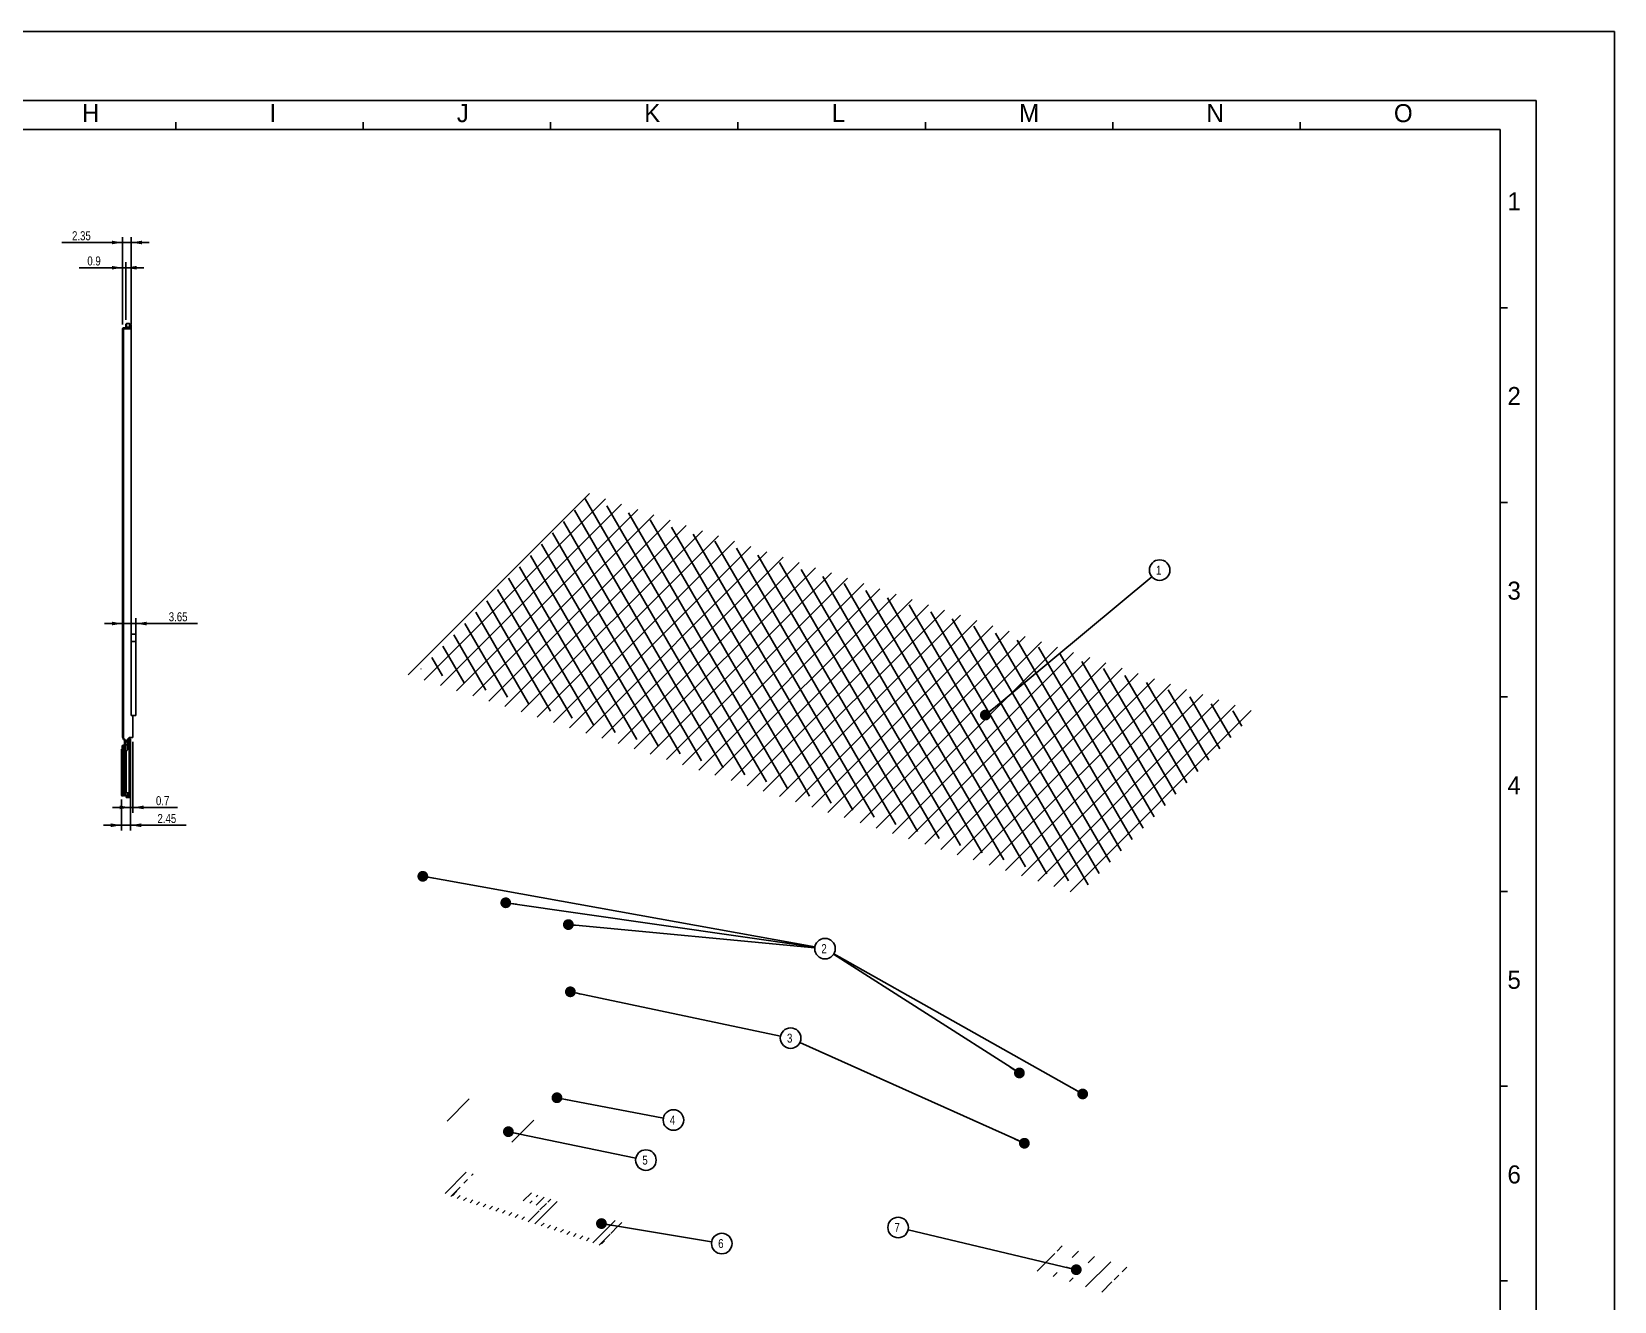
# Model space of a CAD drawing. Header units: millimetres. Extents: x 0 to 841, y 0 to 594.
# Drawn here: x 401.9 to 841, y 241.7 to 594 of the extents above; entities that cross this region are included whole.
import ezdxf

# ---------------------------------------------------------------- set-up
doc = ezdxf.new("R2010")
doc.units = ezdxf.units.MM
doc.header["$LTSCALE"] = 46.255
doc.layers.get('0').update_dxf_attribs({"linetype": 'CONTINUOUS'})
doc.layers.add('5_CURVES', color=7, linetype='CONTINUOUS')
doc.layers.add('ASSEM_MEM', color=7, linetype='CONTINUOUS')
doc.styles.get("Standard").update_dxf_attribs({"font": 'txt', "width": 0.8})
doc.styles.add('TEXTSTYLE_2', font='txt')
doc.dimstyles.new('DIMSTYLE_1', dxfattribs={"dimtxt": 2.5, "dimasz": 3, "dimexe": 1.5, "dimexo": 1.2, "dimtad": 1, "dimdsep": 46, "dimtxsty": 'STANDARD', "dimblk": '_FILLED', "dimblk1": '_FILLED', "dimblk2": '_FILLED', "dimcen": 0.09, "dimazin": 2, "dimtp": 0.01, "dimtm": 0.01, "dimtfac": 1, "dimtofl": 0, "dimtmove": 0, "dimatfit": 3, "dimldrblk": '_FILLED', "dimfxl": 1, "dimtolj": 1, "dimarcsym": 0})
doc.dimstyles.get("Standard").update_dxf_attribs({"dimtxt": 2.5, "dimasz": 3, "dimexe": 1.5, "dimexo": 1.2, "dimtad": 1, "dimdsep": 46, "dimtxsty": 'STANDARD', "dimblk": '_FILLED', "dimblk1": '_FILLED', "dimblk2": '_FILLED', "dimcen": 0.09, "dimazin": 2, "dimtol": 1, "dimtp": 0.01, "dimtm": 0.01, "dimtfac": 1, "dimtofl": 0, "dimtmove": 0, "dimatfit": 3, "dimldrblk": '_FILLED', "dimfxl": 1, "dimtolj": 1, "dimarcsym": 0})

# ---------------------------------------------------------------- blocks, each defined once
blk = doc.blocks.new('_FILLED')
at = {"color": 0, "linetype": 'BYBLOCK'}
blk.add_solid([(0, 0), (-1, 0.17), (-1, -0.17)], dxfattribs=at)
blk = doc.blocks.new('*D7')
at = {"color": 7, "linetype": 'CONTINUOUS'}
for p, q in [((427.13, 512.69), (427.13, 536.99)), ((429.48, 512.69), (429.48, 536.99)), ((427.13, 535.49), (410.29, 535.49)), ((410.29, 535.49), (428.31, 535.49)), ((434.48, 535.49), (428.31, 535.49)), ((429.48, 535.49), (434.48, 535.49))]:
    blk.add_line(p, q, dxfattribs=at)
at = {"color": 7, "linetype": 'CONTINUOUS', "xscale": 3, "yscale": 3, "zscale": 3}
blk.add_blockref('_FILLED', (427.13, 535.49), dxfattribs=at)
at = {"color": 7, "linetype": 'CONTINUOUS', "xscale": 3, "yscale": 3, "zscale": 3, "rotation": 180}
blk.add_blockref('_FILLED', (429.48, 535.49), dxfattribs=at)
at = {"color": 7, "linetype": 'CONTINUOUS', "insert": (418.29, 538.61), "char_height": 2.5, "width": 8, "attachment_point": 3, "line_spacing_factor": 0.9}
blk.add_mtext('2.35', dxfattribs=at)
blk = doc.blocks.new('*D8')
at = {"color": 7, "linetype": 'CONTINUOUS'}
for p, q in [((427.13, 528.49), (415.05, 528.49)), ((415.05, 528.49), (427.58, 528.49)), ((427.13, 512.69), (427.13, 529.99)), ((433.03, 528.49), (427.58, 528.49)), ((428.03, 513.99), (428.03, 529.99)), ((428.03, 528.49), (433.03, 528.49))]:
    blk.add_line(p, q, dxfattribs=at)
at = {"color": 7, "linetype": 'CONTINUOUS', "xscale": 3, "yscale": 3, "zscale": 3}
blk.add_blockref('_FILLED', (427.13, 528.49), dxfattribs=at)
at = {"color": 7, "linetype": 'CONTINUOUS', "xscale": 3, "yscale": 3, "zscale": 3, "rotation": 180}
blk.add_blockref('_FILLED', (428.03, 528.49), dxfattribs=at)
at = {"color": 7, "linetype": 'CONTINUOUS', "insert": (421.05, 531.61), "char_height": 2.5, "width": 6, "attachment_point": 3, "line_spacing_factor": 0.9}
blk.add_mtext('0.9', dxfattribs=at)
blk = doc.blocks.new('*D9')
at = {"color": 7, "linetype": 'CONTINUOUS'}
for p, q in [((430.78, 426.01), (430.78, 431.25)), ((427.13, 429.75), (422.13, 429.75)), ((422.13, 429.75), (428.96, 429.75)), ((447.92, 429.75), (428.96, 429.75)), ((430.78, 429.75), (447.92, 429.75))]:
    blk.add_line(p, q, dxfattribs=at)
at = {"color": 7, "linetype": 'CONTINUOUS', "xscale": 3, "yscale": 3, "zscale": 3}
blk.add_blockref('_FILLED', (427.13, 429.75), dxfattribs=at)
at = {"color": 7, "linetype": 'CONTINUOUS', "xscale": 3, "yscale": 3, "zscale": 3, "rotation": 180}
blk.add_blockref('_FILLED', (430.78, 429.75), dxfattribs=at)
at = {"color": 7, "linetype": 'CONTINUOUS', "insert": (439.92, 432.88), "char_height": 2.5, "width": 8, "attachment_point": 1, "line_spacing_factor": 0.9}
blk.add_mtext('3.65', dxfattribs=at)
blk = doc.blocks.new('*D10')
at = {"color": 7, "linetype": 'CONTINUOUS'}
for p, q in [((426.83, 380.89), (426.83, 372.28)), ((429.28, 381.59), (429.28, 372.28)), ((426.83, 373.78), (421.83, 373.78)), ((421.83, 373.78), (428.06, 373.78)), ((444.79, 373.78), (428.06, 373.78)), ((429.28, 373.78), (444.79, 373.78))]:
    blk.add_line(p, q, dxfattribs=at)
at = {"color": 7, "linetype": 'CONTINUOUS', "xscale": 3, "yscale": 3, "zscale": 3}
blk.add_blockref('_FILLED', (426.83, 373.78), dxfattribs=at)
at = {"color": 7, "linetype": 'CONTINUOUS', "xscale": 3, "yscale": 3, "zscale": 3, "rotation": 180}
blk.add_blockref('_FILLED', (429.28, 373.78), dxfattribs=at)
at = {"color": 7, "linetype": 'CONTINUOUS', "insert": (436.79, 376.9), "char_height": 2.5, "width": 8, "attachment_point": 1, "line_spacing_factor": 0.9}
blk.add_mtext('2.45', dxfattribs=at)
blk = doc.blocks.new('*D12')
at = {"color": 7, "linetype": 'CONTINUOUS'}
for p, q in [((429.98, 396.95), (429.98, 377.23)), ((429.28, 378.73), (424.28, 378.73)), ((424.28, 378.73), (429.63, 378.73)), ((429.28, 381.59), (429.28, 377.23)), ((442.37, 378.73), (429.63, 378.73)), ((429.98, 378.73), (442.37, 378.73))]:
    blk.add_line(p, q, dxfattribs=at)
at = {"color": 7, "linetype": 'CONTINUOUS', "xscale": 3, "yscale": 3, "zscale": 3}
blk.add_blockref('_FILLED', (429.28, 378.73), dxfattribs=at)
at = {"color": 7, "linetype": 'CONTINUOUS', "xscale": 3, "yscale": 3, "zscale": 3, "rotation": 180}
blk.add_blockref('_FILLED', (429.98, 378.73), dxfattribs=at)
at = {"color": 7, "linetype": 'CONTINUOUS', "insert": (436.37, 381.85), "char_height": 2.5, "width": 6, "attachment_point": 1, "line_spacing_factor": 0.9}
blk.add_mtext('0.7', dxfattribs=at)
blk = doc.blocks.new('BALLOON_BL6', base_point=(714.85, 444.58))
at = {"color": 7, "linetype": 'CONTINUOUS'}
blk.add_circle((714.85, 444.58), 2.85, dxfattribs=at)
at = {"color": 7, "linetype": 'CONTINUOUS', "insert": (713.85, 445.83), "char_height": 2.5, "width": 2, "attachment_point": 1, "line_spacing_factor": 0.9}
blk.add_mtext('1', dxfattribs=at)
blk = doc.blocks.new('BALLOON_BL7', base_point=(622, 339.53))
at = {"color": 7, "linetype": 'CONTINUOUS'}
blk.add_circle((622, 339.53), 2.85, dxfattribs=at)
at = {"color": 7, "linetype": 'CONTINUOUS', "insert": (621, 340.78), "char_height": 2.5, "width": 2, "attachment_point": 1, "line_spacing_factor": 0.9}
blk.add_mtext('2', dxfattribs=at)
blk = doc.blocks.new('BALLOON_BL8', base_point=(612.45, 314.7))
at = {"color": 7, "linetype": 'CONTINUOUS'}
blk.add_circle((612.45, 314.7), 2.85, dxfattribs=at)
at = {"color": 7, "linetype": 'CONTINUOUS', "insert": (611.45, 315.95), "char_height": 2.5, "width": 2, "attachment_point": 1, "line_spacing_factor": 0.9}
blk.add_mtext('3', dxfattribs=at)
blk = doc.blocks.new('BALLOON_BL9', base_point=(579.94, 291.98))
at = {"color": 7, "linetype": 'CONTINUOUS'}
blk.add_circle((579.94, 291.98), 2.85, dxfattribs=at)
at = {"color": 7, "linetype": 'CONTINUOUS', "insert": (578.94, 293.23), "char_height": 2.5, "width": 2, "attachment_point": 1, "line_spacing_factor": 0.9}
blk.add_mtext('4', dxfattribs=at)
blk = doc.blocks.new('BALLOON_BL10', base_point=(572.31, 280.86))
at = {"color": 7, "linetype": 'CONTINUOUS'}
blk.add_circle((572.31, 280.86), 2.85, dxfattribs=at)
at = {"color": 7, "linetype": 'CONTINUOUS', "insert": (571.31, 282.11), "char_height": 2.5, "width": 2, "attachment_point": 1, "line_spacing_factor": 0.9}
blk.add_mtext('5', dxfattribs=at)
blk = doc.blocks.new('BALLOON_BL11', base_point=(593.36, 257.7))
at = {"color": 7, "linetype": 'CONTINUOUS'}
blk.add_circle((593.36, 257.7), 2.85, dxfattribs=at)
at = {"color": 7, "linetype": 'CONTINUOUS', "insert": (592.36, 258.95), "char_height": 2.5, "width": 2, "attachment_point": 1, "line_spacing_factor": 0.9}
blk.add_mtext('6', dxfattribs=at)
blk = doc.blocks.new('BALLOON_BL12', base_point=(642.27, 262.15))
at = {"color": 7, "linetype": 'CONTINUOUS'}
blk.add_circle((642.27, 262.15), 2.85, dxfattribs=at)
at = {"color": 7, "linetype": 'CONTINUOUS', "insert": (641.27, 263.4), "char_height": 2.5, "width": 2, "attachment_point": 1, "line_spacing_factor": 0.9}
blk.add_mtext('7', dxfattribs=at)

msp = doc.modelspace()

# ---------------------------------------------------------------- linework, layer by layer
at = {"color": 7, "linetype": 'CONTINUOUS'}
for p, q in [((0, 594), (841, 594)), ((841, 0), (841, 594)), ((16.342, 574.885), (819.342, 574.885)), ((819.342, 574.885), (819.342, 23.885)), ((25.842, 566.885), (809.342, 566.885)), ((441.842, 566.885), (441.842, 568.885)), ((493.842, 566.885), (493.842, 568.885)), ((545.842, 566.885), (545.842, 568.885)), ((597.842, 566.885), (597.842, 568.885)), ((649.842, 566.885), (649.842, 568.885)), ((701.842, 566.885), (701.842, 568.885)), ((753.842, 566.885), (753.842, 568.885)), ((809.342, 31.385), (809.342, 566.885)), ((809.342, 517.385), (811.342, 517.385)), ((427.13, 398.288), (427.13, 511.595)), ((427.13, 511.495), (429.48, 511.495)), ((427.33, 398.287), (427.33, 511.795)), ((427.33, 511.795), (428.03, 511.795)), ((428.03, 512.795), (428.23, 512.995)), ((428.03, 511.778), (428.03, 512.795)), ((428.03, 511.995), (429.48, 511.995)), ((428.23, 511.595), (428.23, 512.995)), ((428.23, 512.995), (429.03, 512.995)), ((428.23, 511.595), (429.03, 511.595)), ((429.03, 512.995), (429.03, 511.595)), ((429.48, 512.545), (429.03, 512.995)), ((429.143, 511.729), (429.03, 511.595)), ((429.33, 511.795), (429.48, 511.795)), ((429.48, 512.545), (429.48, 404.228)), ((809.342, 463.385), (811.342, 463.385)), ((430.78, 426.812), (429.48, 426.812)), ((430.78, 426.812), (430.78, 404.228)), ((430.78, 424.812), (429.48, 424.812)), ((809.342, 409.385), (811.342, 409.385)), ((429.48, 404.228), (430.78, 404.228)), ((429.98, 404.228), (429.98, 398.146)), ((427.13, 398.288), (427.33, 398.287)), ((427.33, 398.287), (427.36, 398.073)), ((427.562, 397.725), (427.697, 397.615)), ((427.697, 397.615), (427.589, 397.447)), ((427.68, 383.078), (427.68, 397.279)), ((427.68, 397.046), (427.707, 396.963)), ((427.68, 396.05), (428.48, 396.05)), ((427.78, 397.287), (427.88, 397.268)), ((427.855, 397.419), (427.88, 397.295)), ((427.88, 381.995), (427.88, 397.295)), ((427.88, 397.295), (428.48, 397.295)), ((428.48, 396.88), (427.88, 396.88)), ((428.48, 397.646), (428.98, 398.146)), ((428.48, 394.695), (428.48, 397.646)), ((428.98, 398.146), (429.98, 398.146)), ((427.68, 383.078), (428.08, 383.078)), ((427.68, 383.078), (427.707, 383.007)), ((427.68, 382.195), (427.707, 382.124)), ((427.88, 382.936), (428.129, 382.936)), ((428.48, 382.053), (427.88, 382.053)), ((428.48, 381.995), (428.48, 382.795)), ((428.48, 381.995), (427.88, 381.995)), ((809.342, 355.385), (811.342, 355.385)), ((809.342, 301.385), (811.342, 301.385)), ((809.342, 247.385), (811.342, 247.385))]:
    msp.add_line(p, q, dxfattribs=at)
for points in [[(428.23, 511.595), (428.145, 511.704), (428.03, 511.778)], [(429.33, 511.794), (429.304, 511.794), (429.143, 511.729)], [(427.36, 398.073), (427.442, 397.879), (427.562, 397.725)], [(427.68, 397.279), (427.707, 397.283), (427.78, 397.287)], [(427.697, 397.615), (427.792, 397.53), (427.855, 397.419)], [(427.707, 396.963), (427.78, 396.902), (427.88, 396.88)], [(427.707, 383.007), (427.781, 382.955), (427.88, 382.936)], [(427.707, 382.124), (427.781, 382.072), (427.88, 382.053)]]:
    msp.add_lwpolyline(points, dxfattribs=at)
for centre, radius, start, end in [((427.33, 511.595), 0.2, 90, 180), ((428.13, 398.288), 1, 180, 237.20283), ((427.48, 397.279), 0.2, 0, 57.20283), ((427.88, 382.195), 0.2, 180, 270)]:
    msp.add_arc(centre, radius, start, end, dxfattribs=at)
at = {"layer": '5_CURVES', "color": 7, "linetype": 'CONTINUOUS'}
for p, q in [((427.13, 398.795), (427.13, 511.595)), ((506.34, 415.521), (556.616, 465.797)), ((510.819, 414.053), (561.095, 464.329)), ((515.298, 412.586), (565.574, 462.862)), ((519.776, 411.118), (570.053, 461.394)), ((593.754, 389.714), (552.456, 461.244)), ((599.742, 387.751), (555.495, 464.389)), ((605.731, 385.788), (561.484, 462.427)), ((524.255, 409.65), (574.531, 459.926)), ((528.734, 408.182), (579.01, 458.458)), ((533.213, 406.714), (583.489, 456.99)), ((587.765, 391.676), (549.416, 458.099)), ((611.72, 383.826), (567.472, 460.464)), ((617.708, 381.863), (573.461, 458.501)), ((537.692, 405.246), (587.968, 455.522)), ((542.171, 403.778), (592.447, 454.054)), ((581.776, 393.639), (546.376, 454.953)), ((546.65, 402.31), (596.926, 452.586)), ((623.697, 379.9), (579.45, 456.539)), ((629.686, 377.938), (585.438, 454.576)), ((635.674, 375.975), (591.427, 452.613)), ((569.799, 397.564), (540.297, 448.663)), ((575.788, 395.602), (543.337, 451.808)), ((551.129, 400.843), (601.405, 451.119)), ((555.608, 399.375), (605.884, 449.651)), ((560.087, 397.907), (610.363, 448.183)), ((641.663, 374.012), (597.416, 450.651)), ((647.652, 372.049), (603.404, 448.688)), ((563.81, 399.527), (537.258, 445.518)), ((564.565, 396.439), (614.841, 446.715)), ((569.044, 394.971), (619.32, 445.247)), ((573.523, 393.503), (623.799, 443.779)), ((653.64, 370.087), (609.393, 446.725)), ((659.629, 368.124), (615.382, 444.763)), ((551.833, 403.452), (531.178, 439.227)), ((557.822, 401.49), (534.218, 442.372)), ((578.002, 392.035), (628.278, 442.311)), ((582.481, 390.567), (632.757, 440.843)), ((586.96, 389.1), (637.236, 439.376)), ((665.618, 366.161), (621.37, 442.8)), ((671.606, 364.199), (627.359, 440.837)), ((545.844, 405.415), (528.139, 436.082)), ((591.439, 387.632), (641.715, 437.908)), ((595.918, 386.164), (646.194, 436.44)), ((600.397, 384.696), (650.673, 434.972)), ((677.595, 362.236), (633.348, 438.875)), ((683.584, 360.273), (639.336, 436.912)), ((689.572, 358.311), (645.325, 434.949)), ((539.856, 407.378), (525.099, 432.936)), ((604.875, 383.228), (655.151, 433.504)), ((609.354, 381.76), (659.63, 432.036)), ((613.833, 380.292), (664.109, 430.568)), ((695.057, 357.222), (651.314, 432.986)), ((698.096, 360.367), (657.302, 431.024)), ((527.878, 411.303), (519.02, 426.646)), ((533.867, 409.34), (522.06, 429.791)), ((618.312, 378.824), (668.588, 429.1)), ((622.791, 377.357), (673.067, 427.633)), ((627.27, 375.889), (677.546, 426.165)), ((701.136, 363.512), (663.291, 429.061)), ((704.175, 366.658), (669.28, 427.098)), ((521.89, 413.266), (515.981, 423.501)), ((631.749, 374.421), (682.025, 424.697)), ((636.228, 372.953), (686.504, 423.229)), ((640.707, 371.485), (690.983, 421.761)), ((707.215, 369.803), (675.268, 425.136)), ((710.254, 372.948), (681.257, 423.173)), ((509.912, 417.191), (509.901, 417.21)), ((515.901, 415.228), (512.941, 420.355)), ((645.185, 370.017), (695.462, 420.293)), ((649.664, 368.549), (699.94, 418.825)), ((654.143, 367.081), (704.419, 417.357)), ((713.294, 376.094), (687.246, 421.21)), ((716.334, 379.239), (693.234, 419.248)), ((719.373, 382.384), (699.223, 417.285)), ((658.622, 365.614), (708.898, 415.89)), ((663.101, 364.146), (713.377, 414.422)), ((667.58, 362.678), (717.856, 412.954)), ((722.413, 385.529), (705.212, 415.322)), ((725.452, 388.675), (711.2, 413.36)), ((672.059, 361.21), (722.335, 411.486)), ((676.538, 359.742), (726.814, 410.018)), ((681.017, 358.274), (731.293, 408.55)), ((728.492, 391.82), (717.189, 411.397)), ((731.532, 394.965), (723.178, 409.434)), ((685.496, 356.806), (735.772, 407.082)), ((689.974, 355.338), (740.25, 405.614)), ((734.571, 398.111), (729.166, 407.472)), ((737.611, 401.256), (735.155, 405.509))]:
    msp.add_line(p, q, dxfattribs=at)
at = {"layer": 'ASSEM_MEM', "color": 7, "linetype": 'CONTINUOUS'}
for p, q in [((427.03, 382.095), (427.03, 395.895)), ((427.03, 395.895), (427.23, 395.895)), ((427.23, 381.995), (427.23, 395.995)), ((427.23, 395.995), (427.68, 395.995)), ((427.43, 394.895), (427.43, 395.995)), ((427.48, 395.899), (427.48, 395.995)), ((427.48, 382.095), (427.48, 395.895)), ((427.48, 395.895), (427.68, 395.895)), ((428.98, 397.595), (428.48, 397.595)), ((428.48, 396.795), (429.28, 396.795)), ((428.98, 395.195), (428.98, 397.795)), ((428.98, 397.795), (429.28, 397.795)), ((428.98, 395.495), (429.28, 395.495)), ((429.28, 381.795), (429.28, 397.795)), ((426.83, 394.895), (427.03, 394.895)), ((426.83, 382.095), (426.83, 394.895)), ((426.83, 394.049), (427.03, 394.049)), ((427.03, 394.995), (427.23, 394.995)), ((427.23, 391.195), (427.48, 391.195)), ((427.28, 394.895), (427.48, 394.895)), ((427.28, 391.195), (427.28, 394.895)), ((427.28, 394.049), (427.48, 394.049)), ((427.48, 394.995), (427.68, 394.995)), ((427.68, 382.095), (427.68, 395.095)), ((428.08, 394.17), (428.08, 383.095)), ((428.98, 395.195), (428.168, 394.383)), ((428.98, 395.202), (428.48, 395.202)), ((428.634, 394.848), (428.48, 394.848)), ((428.527, 394.741), (428.48, 394.741)), ((428.98, 395.195), (429.28, 395.195)), ((428.98, 382.795), (428.98, 395.195)), ((427.23, 386.795), (427.48, 386.795)), ((427.28, 382.095), (427.28, 386.795)), ((426.83, 382.095), (427.23, 382.095)), ((427.03, 382.995), (427.23, 382.995)), ((427.28, 382.095), (427.68, 382.095)), ((427.48, 382.995), (427.68, 382.995)), ((427.68, 382.053), (427.68, 381.995)), ((428.38, 382.795), (429.28, 382.795)), ((428.48, 381.945), (428.48, 382.795)), ((428.98, 382.091), (428.48, 382.091)), ((428.98, 381.795), (428.98, 382.795)), ((427.311, 381.995), (427.23, 381.995)), ((427.68, 381.995), (427.649, 381.995)), ((428.08, 381.795), (428.98, 381.795)), ((428.08, 381.795), (428.08, 381.495)), ((428.98, 381.495), (428.08, 381.495)), ((428.38, 381.795), (428.38, 381.495)), ((428.98, 381.945), (428.48, 381.945)), ((428.98, 381.795), (429.28, 381.795)), ((428.98, 381.495), (428.98, 381.795)), ((517.157, 291.674), (523.308, 297.825)), ((535.073, 285.803), (541.223, 291.954)), ((516.616, 271.635), (522.454, 277.473)), ((523.918, 276.558), (524.397, 277.037)), ((518.157, 270.797), (520.737, 273.378)), ((521.811, 274.452), (522.819, 275.46)), ((518.603, 270.921), (519.879, 272.197)), ((519.949, 270.21), (520.751, 271.012)), ((521.74, 269.623), (522.542, 270.425)), ((523.532, 269.036), (524.334, 269.838)), ((525.323, 268.449), (526.125, 269.251)), ((527.115, 267.862), (527.917, 268.664)), ((528.906, 267.274), (529.709, 268.077)), ((538.292, 269.524), (540.521, 271.753)), ((540.084, 268.937), (540.735, 269.589)), ((541.447, 263.164), (547.687, 269.404)), ((541.833, 270.686), (542.312, 271.166)), ((541.875, 268.35), (544.104, 270.579)), ((542.915, 267.011), (544.703, 268.799)), ((545.056, 269.152), (545.896, 269.991)), ((530.698, 266.687), (531.5, 267.49)), ((532.489, 266.1), (533.292, 266.902)), ((534.281, 265.513), (535.083, 266.315)), ((536.073, 264.926), (536.875, 265.728)), ((537.864, 264.339), (538.666, 265.141)), ((539.656, 263.752), (542.656, 266.752)), ((557.571, 257.88), (563.811, 264.12)), ((564.578, 262.508), (565.603, 263.533)), ((543.239, 262.577), (544.041, 263.379)), ((545.03, 261.99), (545.833, 262.792)), ((546.822, 261.403), (547.624, 262.205)), ((548.613, 260.816), (549.416, 261.618)), ((550.405, 260.229), (551.207, 261.031)), ((552.197, 259.641), (552.999, 260.444)), ((553.988, 259.054), (554.79, 259.857)), ((555.78, 258.467), (556.582, 259.269)), ((559.363, 257.293), (562.352, 260.282)), ((562.595, 260.525), (564.558, 262.488)), ((558.658, 258.645), (558.681, 258.668)), ((560.031, 257.639), (560.851, 258.459)), ((684.003, 253.203), (685.751, 254.95)), ((686.422, 255.621), (687.837, 257.036)), ((690.577, 253.83), (692.315, 255.568)), ((680.861, 250.061), (683.981, 253.18)), ((694.298, 245.657), (701.273, 252.633)), ((695.056, 252.362), (696.794, 254.1)), ((704.451, 249.863), (705.752, 251.165)), ((685.34, 248.593), (686.387, 249.64)), ((689.819, 247.125), (690.866, 248.172)), ((698.777, 244.189), (701.62, 247.032)), ((702.197, 247.61), (703.555, 248.968))]:
    msp.add_line(p, q, dxfattribs=at)
for centre, radius, start, end in [((428.38, 394.17), 0.3, 135, 180), ((427.03, 382.095), 0.2, 180, 360), ((427.48, 382.095), 0.2, 180, 360), ((428.38, 383.095), 0.3, 180, 270), ((428.98, 381.795), 0.3, 270, 360)]:
    msp.add_arc(centre, radius, start, end, dxfattribs=at)

# ---------------------------------------------------------------- block references
at = {"color": 7, "linetype": 'CONTINUOUS'}
for name, p in [('BALLOON_BL6', (714.845, 444.58)), ('BALLOON_BL7', (621.997, 339.531)), ('BALLOON_BL8', (612.454, 314.702)), ('BALLOON_BL9', (579.945, 291.981)), ('BALLOON_BL10', (572.314, 280.859)), ('BALLOON_BL12', (642.272, 262.153)), ('BALLOON_BL11', (593.361, 257.697))]:
    msp.add_blockref(name, p, dxfattribs=at)

# ---------------------------------------------------------------- texts
at = {"color": 7, "linetype": 'CONTINUOUS', "char_height": 5, "width": 5, "attachment_point": 1, "line_spacing_factor": 0.9, "style": 'TEXTSTYLE_2'}
for s, insert in [('H', (415.842, 573.885)), ('I', (467.842, 573.885)), ('J', (519.842, 573.885)), ('K', (571.842, 573.885)), ('L', (623.842, 573.885)), ('M', (675.842, 573.885)), ('N', (727.842, 573.885)), ('O', (779.842, 573.885)), ('1', (811.342, 549.385)), ('2', (811.342, 495.385)), ('3', (811.342, 441.385)), ('4', (811.342, 387.385)), ('5', (811.342, 333.385)), ('6', (811.342, 279.385))]:
    msp.add_mtext(s, dxfattribs=dict(at, insert=insert))

# ---------------------------------------------------------------- dimensions: what is measured, and where the dimension line sits
at = {"color": 7, "linetype": 'CONTINUOUS'}
for base, p1, p2, picture, middle in [((429.48, 535.485), (427.13, 511.495), (429.48, 511.495), '*D7', (414.356, 535.485)), ((429.98, 378.726), (429.28, 382.795), (429.98, 398.146), '*D12', (439.371, 378.726)), ((429.28, 373.78), (426.83, 382.095), (429.28, 382.795), '*D10', (440.856, 373.78))]:
    dim = msp.add_linear_dim(base=base, p1=p1, p2=p2, dimstyle='DIMSTYLE_1', dxfattribs=at)
    dim.commit()
    dim.dimension.update_dxf_attribs({"geometry": picture, "text_midpoint": middle, "dimtype": 160})
for base, p1, p2, picture, middle in [((427.13, 528.487), (428.03, 512.795), (427.13, 511.495), '*D8', (418.052, 528.487)), ((427.13, 429.752), (430.78, 424.812), (427.13, 398.288), '*D9', (443.981, 429.752))]:
    dim = msp.add_linear_dim(base=base, p1=p1, p2=p2, angle=180, dimstyle='DIMSTYLE_1', dxfattribs=at)
    dim.commit()
    dim.dimension.update_dxf_attribs({"geometry": picture, "text_midpoint": middle, "dimtype": 160})

# ---------------------------------------------------------------- leaders
for points in [[(666.492, 404.35), (712.654, 442.757)], [(510.407, 359.613), (619.191, 340.036)], [(533.423, 352.264), (619.175, 339.937)], [(550.792, 346.216), (619.159, 339.797)], [(693.483, 299.211), (624.48, 338.13)], [(675.931, 305.034), (624.399, 337.995)], [(551.353, 327.556), (609.665, 315.289)], [(677.314, 285.537), (615.054, 313.533)], [(547.622, 298.161), (577.145, 292.516)], [(534.153, 288.744), (569.522, 281.436)], [(559.97, 263.246), (590.548, 258.164)], [(691.707, 250.441), (645.046, 261.496)]]:
    msp.add_leader(points, dimstyle='STANDARD', override={"dimtad": 0, "dimldrblk": 'DOT'}, dxfattribs=at)

doc.saveas('drawing.dxf')
